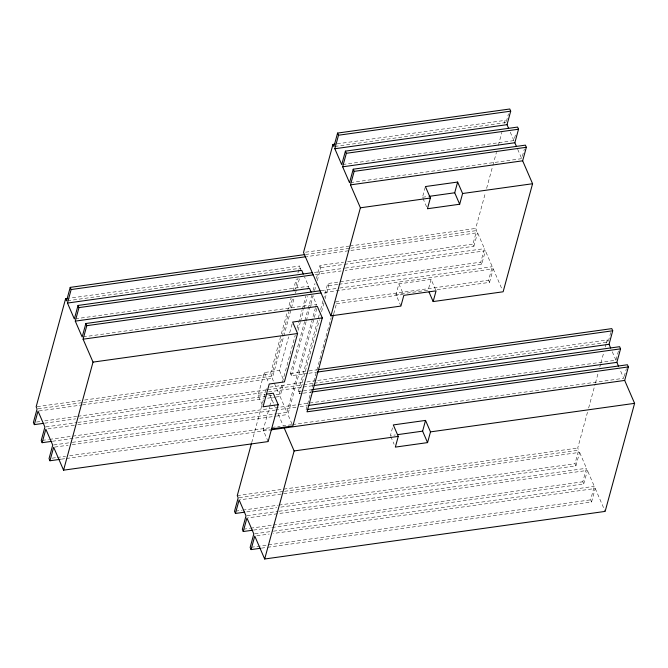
<?xml version="1.0" encoding="UTF-8"?>
<svg xmlns="http://www.w3.org/2000/svg" width="668" height="668" viewBox="0 0 668 668"><rect width="100%" height="100%" fill="white"/><g stroke="black" fill="none" stroke-linecap="round" stroke-linejoin="round"><path stroke-width="0.5" stroke-dasharray="3.34 2.5" d="M262.198 404.883L258.065 395.331L264.269 372.552L279.449 370.431L288.601 336.864M251.711 442.6L266.432 388.576M83.517 402.47L271.325 376.218L270.39 374.055L287.29 312.023M287.566 311.021L291.114 298.02M293.018 291.014L296.291 279.007M297.928 273.003L299.84 265.998L69.722 298.17M271.325 376.218L281.954 337.198M282.23 336.196L292.592 298.17M294.496 291.173L298.045 278.164M299.949 271.158L300.767 268.16L299.84 265.998M276.043 394.713L279.14 394.279L272.252 378.372L294.07 298.329M295.431 293.327L299.523 278.322M268.144 441.573L263.184 430.108L269.438 407.171M269.713 406.177L272.427 396.199M289.678 332.914L292.1 324.03M279.14 394.279L282.138 383.273M282.414 382.271L295.231 335.252M297.135 328.247L302.045 310.236M302.32 309.234L305.861 296.233M307.773 289.227L308.591 286.221L304.541 276.869M277.671 413.642L286.956 412.348L280.076 396.441L283.616 383.432M298.07 330.401L300.249 322.402M300.525 321.4L303.798 309.393M304.065 308.391L307.338 296.383M307.915 373.387L291.382 375.7L290.446 373.537L304.625 321.517M304.9 320.515L311.714 295.498M313.075 290.496L314.987 283.491M316.348 278.489L319.897 265.488L343.519 262.182M291.382 375.7L306.103 321.667M306.378 320.673L313.192 295.657M314.553 290.655L316.189 284.651M317.283 280.652L320.832 267.643L319.897 265.488M286.956 412.348L315.313 308.29M315.588 307.297L316.407 304.291L312.766 295.866M292.025 424.055L287.891 414.502L316.799 308.449M302.295 393.335L299.197 393.761L298.262 391.607L319.262 314.57M320.623 309.568L323.078 300.558M323.354 299.556L327.712 283.549L480.776 262.157L484.459 248.638L477.57 232.731L306.42 256.654M299.197 393.761L319.379 319.73M321.558 311.722L324.013 302.721M325.099 298.713L328.648 285.712L327.712 283.549M306.086 409.676L331.169 317.626M333.741 313.785L336.463 303.773L335.845 302.337M400.917 306.069L395.965 294.613L398.888 283.883L431.11 279.383L435.661 289.887M426.618 206.829L422.485 197.285L425.407 186.556M431.11 279.383L428.188 290.104L395.965 294.613M392.508 427.846L390.379 435.653L395.414 434.943M344.454 264.336L473.888 246.25L472.952 244.087L476.643 230.577L475.708 228.414L485.519 192.401M486.613 188.393L492.608 166.382M492.884 165.388L496.433 152.379M498.336 145.373L501.885 132.364M504.34 123.363L505.158 120.357L337.089 143.854M506.352 121.551L508.457 113.827M473.888 246.25L477.57 232.731M342.751 164.512L513.909 140.589L516.013 132.865M338.918 284.276L481.711 264.311L485.394 250.801L345.172 270.398M437.139 289.703L489.527 282.38L488.592 280.226L492.274 266.707L485.394 250.801M350.566 182.573L521.725 158.65L524.355 148.997M489.527 282.38L493.209 268.862L322.051 292.793M280.836 507.112L575.916 465.863L574.981 463.709L578.663 450.19L577.728 448.036L587.548 412.014M588.633 408.014L595.18 384M595.455 382.998L598.453 371.993M599.814 366.991L600.632 363.993M600.908 362.991L603.905 351.986M605.266 346.984L606.085 343.978M606.36 342.985L607.179 339.979L317.258 380.501M608.373 341.173L610.744 332.48M575.916 465.863L579.599 452.353L240.154 499.798M272.143 527.486L583.732 483.933L582.797 481.778L586.479 468.26L579.599 452.353M298.153 404.624L615.929 360.202L618.56 350.55M583.732 483.933L587.414 470.414L247.97 517.867M267.584 547.284L591.547 502.002L590.612 499.839L594.303 486.329L587.414 470.414M624.271 376.343L626.375 368.619M591.547 502.002L595.23 488.483L273.329 533.481M334.935 146.442L506.085 122.52L505.158 120.357M422.485 197.285L428.53 196.434M305.585 252.195L348.888 246.141M349.915 245.999L475.708 228.414M305.485 254.5L349.823 248.304M350.85 248.154L476.643 230.577M67.568 300.759L300.767 268.16M347.627 261.606L472.952 244.087M320.832 267.643L343.427 264.486M314.336 272.419L344.237 268.244M345.264 268.102L484.459 248.638M315.271 274.581L341.047 270.974M75.384 318.82L308.591 286.221M328.648 285.712L337.891 284.418M321.124 290.63L338.651 288.184M339.678 288.042L492.274 266.707M83.199 336.889L316.407 304.291M335.528 301.619L488.592 280.226M336.463 303.773L403.238 294.446M37.183 406.653L80.519 400.6M84.652 400.023L270.39 374.055M38.118 408.816L82.49 402.612M290.446 373.537L308.015 371.082M309.042 370.94L317.308 369.788M39.045 410.97L81.354 405.058M82.389 404.908L272.252 378.372M308.942 373.245L316.181 372.235M269.797 387.139L302.813 382.522M306.946 381.946L316.231 380.651M36.498 422.042L40.623 421.458M44.748 420.882L76.737 416.414M77.772 416.273L266.607 389.87M267.634 389.728L302.721 384.826M303.748 384.684L313.033 383.382M314.069 383.24L608.114 342.133M44.656 423.186L75.609 418.861M79.734 418.285L265.48 392.316M268.569 391.882L312.933 385.686M258.065 395.331L265.146 394.337M45.933 426.877L76.887 422.552M77.922 422.41L271.918 395.289M298.262 391.607L302.395 391.031M303.431 390.889L311.697 389.728M47.896 428.889L76.795 424.856M77.822 424.706L263.559 398.746M267.693 398.17L274.915 397.159M275.942 397.017L280.076 396.441M303.33 393.185L311.597 392.032M42.251 440.396L48.438 439.527M49.474 439.385L297.126 404.766M52.471 441.256L275.358 410.094M295.991 407.213L276.393 409.952L274.239 404.992M300.116 406.637L307.338 405.626M53.749 444.946L71.292 442.492M72.328 442.35L276.635 413.793M54.684 447.101L68.103 445.23M72.227 444.654L275.508 416.239M276.544 416.089L287.891 414.502M52.129 458.173L56.262 457.597M57.289 457.455L65.547 456.294M69.672 455.718L270.891 427.595M271.926 427.453L280.176 426.293M291.532 424.706L283.274 425.867L277.604 412.757M292.559 424.564L623.745 378.272L619.695 368.911M263.184 430.108L269.321 429.257M61.322 459.175L65.447 458.599M66.483 458.457L269.763 430.042M237.257 495.631L282.656 489.285M283.683 489.135L577.728 448.036M239.219 497.643L283.583 491.439M284.618 491.297L578.663 450.19M235.537 511.154L241.724 510.294M242.76 510.143L277.838 505.242M278.873 505.1L574.981 463.709M246.793 511.872L276.711 507.688M247.043 515.704L277.988 511.379M279.024 511.237L586.479 468.26M243.352 529.223L249.548 528.355M250.575 528.213L272.243 525.182M273.279 525.04L582.797 481.778M253.573 530.083L271.116 527.628M254.859 533.774L272.394 531.319M273.429 531.177L594.303 486.329M256.821 535.786L269.204 534.058M251.176 547.292L590.612 499.839M261.397 548.152L266.549 547.426M607.179 339.979L607.796 341.415M612.289 351.777L615.929 360.202M510.26 132.164L513.909 140.589M517.675 149.29L521.725 158.65M595.23 488.483L605.15 511.404M493.209 268.862L502.303 289.879M480.776 262.157L481.711 264.311M398.888 283.883L403.43 294.388M390.797 436.605L394.103 444.245M279.449 370.431L283.583 379.983M264.269 372.552L268.82 383.065M269.788 394.696L273.838 404.056"/><path stroke-width="1" d="M67.66 298.454L65.598 298.746L36.147 406.804L37.082 408.958L33.4 422.468L34.335 424.631L43.62 423.328M304.458 254.642L70.215 287.382L66.533 300.901L65.598 298.746M34.335 424.631L38.018 411.112L44.898 427.027L41.216 440.538L42.151 442.692L51.436 441.398M312.273 272.711L78.031 305.451L74.348 318.97L67.468 303.055L71.15 289.545L70.215 287.382M42.151 442.692L45.833 429.182L52.722 445.088L49.04 458.607L49.966 460.761L60.287 459.317M320.089 290.78L85.855 323.521L82.172 337.031L75.284 321.124L78.966 307.606L78.031 305.451M49.966 460.761L53.657 447.251L63.569 470.172L268.144 441.573L278.205 404.666L273.245 393.21L266.156 394.204M63.569 470.172L93.019 362.114L83.099 339.194L86.782 325.675L85.855 323.521M251.435 443.602L237.257 495.631L238.192 497.785L234.51 511.304L235.437 513.458L244.722 512.156M335.035 144.138L332.973 144.43L303.522 252.487L330.944 315.855L400.917 306.069L403.848 295.348L436.07 290.839L433.148 301.569L503.129 291.782L532.58 183.733L522.66 160.813L526.342 147.294L525.407 145.14L353.222 169.204L349.539 182.723L342.651 166.808L346.341 153.298L345.406 151.135L517.591 127.07L518.527 129.225L514.844 142.743L516.464 146.484M508.64 128.415L507.02 124.674L510.703 111.164L509.776 109.001L337.582 133.074L333.9 146.584L332.973 144.43M235.437 513.458L239.119 499.94L246.008 515.855L242.325 529.365L243.261 531.528L252.546 530.225M345.406 151.135L341.724 164.654L334.835 148.747L338.517 135.228L337.582 133.074M243.261 531.528L246.943 518.009L253.823 533.916L250.141 547.434L251.076 549.589L260.361 548.294M83.099 339.194L317.342 306.445L322.302 317.91L292.634 322.059L297.594 333.516L284.409 381.896L269.229 384.016L263.025 406.795L278.205 404.666M251.076 549.589L254.758 536.078L264.678 558.999L605.15 511.404L634.6 403.347L624.68 380.426L628.363 366.916L627.427 364.753L307.113 409.534M330.944 315.855L360.394 207.798L350.475 184.877L354.157 171.359L353.222 169.204M322.302 317.91L292.851 425.967L271.367 428.965M264.678 558.999L294.129 450.942L284.209 428.021M333.466 314.778L307.013 411.83L628.363 366.916M430.367 198.02L427.445 208.742L459.676 204.241L462.598 193.511L457.638 182.055L425.407 186.556L430.367 198.02L360.394 207.798M459.676 204.241L454.716 192.776L457.638 182.055M398.262 436.388L395.339 447.109L427.57 442.608L430.493 431.879L425.533 420.422L393.302 424.923L398.262 436.388L294.129 450.942M427.57 442.608L422.61 431.144L425.533 420.422M610.669 348.036L609.049 344.296L612.731 330.777L611.796 328.623L318.344 369.638M618.485 366.106L616.865 362.357L620.547 348.846L619.612 346.692L312.733 389.586M338.517 135.228L510.703 111.164M334.835 148.747L507.02 124.674M346.341 153.298L518.527 129.225M342.651 166.808L514.844 142.743M354.157 171.359L526.342 147.294M350.475 184.877L522.66 160.813M429.541 196.3L454.716 192.776M462.598 193.511L532.58 183.733M71.15 289.545L305.385 256.804M67.468 303.055L301.702 270.315L303.322 274.055M78.966 307.606L313.209 274.865M75.284 321.124L309.526 288.384L311.146 292.125M86.782 325.675L321.024 292.935M93.019 362.114L297.594 333.516M317.208 372.084L612.731 330.777M313.968 385.545L609.049 344.296M312.632 391.891L620.547 348.846M308.374 405.484L616.865 362.357M270.791 429.891L624.68 380.426M397.427 434.668L422.61 431.144M430.493 431.879L634.6 403.347M429.015 292.016L433.148 301.569"/></g></svg>
